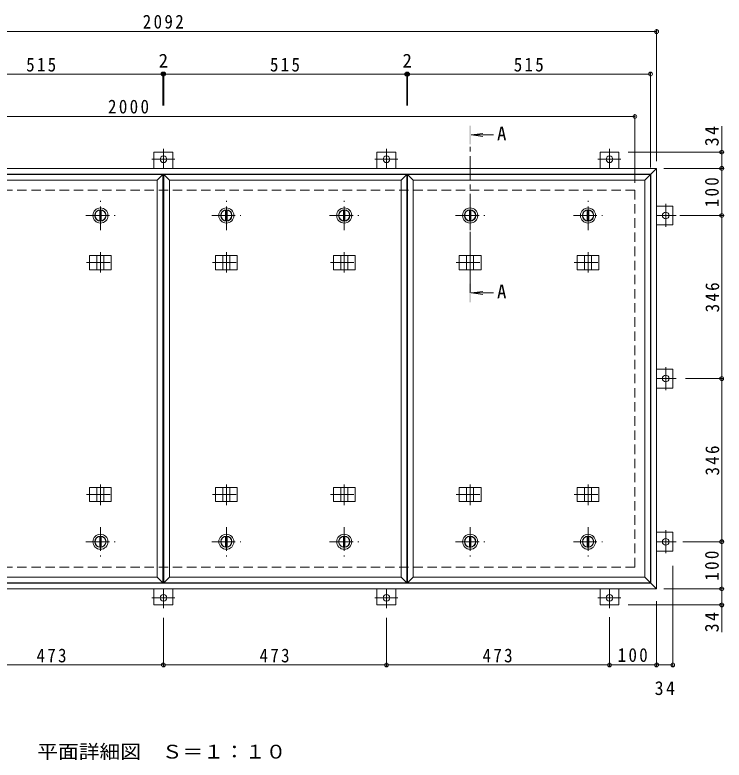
# Model space of a CAD drawing. Units: millimetres at full size, sheet at 1:10. Extents: x -2570 to 2371, y -1962 to 1185.
# Drawn here: x -1510 to -6, y -395 to 1185 of the extents above; entities that cross this region are included whole.
import ezdxf
from ezdxf.enums import TextEntityAlignment as Align

# ---------------------------------------------------------------- set-up
doc = ezdxf.new("R2010")
doc.units = ezdxf.units.MM
doc.header["$LTSCALE"] = 10
doc.header["$PDMODE"] = 32
doc.header["$PDSIZE"] = 8
doc.linetypes.add('CHAIN1', pattern=[8, 5, -1, 1, -1])
doc.linetypes.add('DASHED2', pattern=[3, 2, -1])
for name, color, linetype, lineweight in [('0-1_躯体', 2, 'DASHED2', 9), ('0-2_仕上', 4, 'Continuous', 9), ('0-3_建具', 4, 'Continuous', 9), ('0-5_寸法', 4, 'Continuous', 9), ('0-C', 2, 'Continuous', 9), ('0-E', 3, 'Continuous', 9), ('0-F', 7, 'Continuous', 9)]:
    doc.layers.add(name, color=color, linetype=linetype, lineweight=lineweight)
doc.styles.add('ＭＳ ゴシック', font='')
doc.styles.get('ＭＳ ゴシック').set_extended_font_data('MS Gothic')

msp = doc.modelspace()

# ---------------------------------------------------------------- linework, layer by layer
at = {"layer": '0-1_躯体'}
for p, q in [((-2195.05, 813.77), (-195.05, 813.77)), ((-195.05, 813.77), (-195.05, 13.77)), ((-195.05, 13.77), (-2195.05, 13.77))]:
    msp.add_line(p, q, dxfattribs=at)
at = {"layer": '0-2_仕上'}
for p, q in [((-1196.05, 846.77), (-1196.05, -19.23)), ((-1194.05, 846.77), (-1194.05, -19.23)), ((-679.05, 846.77), (-679.05, -19.23)), ((-677.05, 846.77), (-677.05, -19.23)), ((-162.05, 846.77), (-162.05, -19.23)), ((-1208.05, 834.77), (-1208.05, -7.23)), ((-1182.05, 834.77), (-1182.05, -7.23)), ((-691.05, 834.77), (-691.05, -7.23)), ((-665.05, 834.77), (-665.05, -7.23)), ((-174.05, 834.77), (-174.05, -7.23))]:
    msp.add_line(p, q, dxfattribs=at)
for points in [[(-1699.05, 834.77), (-1711.05, 846.77), (-1196.05, 846.77)], [(-1699.05, 834.77), (-1208.05, 834.77), (-1196.05, 846.77)], [(-1182.05, 834.77), (-1194.05, 846.77), (-679.05, 846.77)], [(-1182.05, 834.77), (-691.05, 834.77), (-679.05, 846.77)], [(-665.05, 834.77), (-677.05, 846.77), (-162.05, 846.77)], [(-665.05, 834.77), (-174.05, 834.77), (-162.05, 846.77)], [(-1699.05, -7.23), (-1711.05, -19.23), (-1196.05, -19.23)], [(-1699.05, -7.23), (-1208.05, -7.23), (-1196.05, -19.23)], [(-1182.05, -7.23), (-1194.05, -19.23), (-679.05, -19.23)], [(-1182.05, -7.23), (-691.05, -7.23), (-679.05, -19.23)], [(-665.05, -7.23), (-677.05, -19.23), (-162.05, -19.23)], [(-665.05, -7.23), (-174.05, -7.23), (-162.05, -19.23)]]:
    msp.add_lwpolyline(points, dxfattribs=at)
at = {"layer": '0-3_建具', "color": 2}
for p, q in [((-2241.05, 859.77), (-149.05, 859.77)), ((-161.05, 847.77), (-149.05, 859.77)), ((-149.05, 859.77), (-149.05, -32.23)), ((-2229.05, 847.77), (-161.05, 847.77)), ((-161.05, -20.23), (-161.05, 847.77)), ((-161.05, -20.23), (-2229.05, -20.23)), ((-161.05, -20.23), (-149.05, -32.23)), ((-149.05, -32.23), (-2241.05, -32.23))]:
    msp.add_line(p, q, dxfattribs=at)
at = {"layer": '0-3_建具', "linetype": 'CHAIN1'}
for p, q in [((-1328.55, 681.89), (-1328.55, 638.65)), ((-1061.55, 681.89), (-1061.55, 638.65)), ((-811.55, 681.89), (-811.55, 638.65)), ((-544.55, 681.89), (-544.55, 638.65)), ((-294.55, 681.89), (-294.55, 638.65)), ((-1357.96, 659.77), (-1299.14, 659.77)), ((-1090.96, 659.77), (-1032.14, 659.77)), ((-840.96, 659.77), (-782.14, 659.77)), ((-573.96, 659.77), (-515.14, 659.77)), ((-323.96, 659.77), (-265.14, 659.77)), ((-1328.55, 145.65), (-1328.55, 188.89)), ((-1061.55, 145.65), (-1061.55, 188.89)), ((-811.55, 145.65), (-811.55, 188.89)), ((-544.55, 145.65), (-544.55, 188.89)), ((-294.55, 145.65), (-294.55, 188.89)), ((-1357.96, 167.77), (-1299.14, 167.77)), ((-1090.96, 167.77), (-1032.14, 167.77)), ((-840.96, 167.77), (-782.14, 167.77)), ((-573.96, 167.77), (-515.14, 167.77)), ((-323.96, 167.77), (-265.14, 167.77))]:
    msp.add_line(p, q, dxfattribs=at)
at = {"layer": '0-3_建具'}
for p, q in [((-1351.64, 674.77), (-1351.64, 644.77)), ((-1351.64, 674.77), (-1305.46, 674.77)), ((-1336.05, 674.77), (-1336.05, 644.77)), ((-1321.05, 674.77), (-1321.05, 644.77)), ((-1305.46, 674.77), (-1305.46, 644.77)), ((-1084.64, 674.77), (-1084.64, 644.77)), ((-1084.64, 674.77), (-1038.46, 674.77)), ((-1069.05, 674.77), (-1069.05, 644.77)), ((-1054.05, 674.77), (-1054.05, 644.77)), ((-1038.46, 674.77), (-1038.46, 644.77)), ((-834.64, 674.77), (-834.64, 644.77)), ((-834.64, 674.77), (-788.46, 674.77)), ((-819.05, 674.77), (-819.05, 644.77)), ((-804.05, 674.77), (-804.05, 644.77)), ((-788.46, 674.77), (-788.46, 644.77)), ((-567.64, 674.77), (-567.64, 644.77)), ((-567.64, 674.77), (-521.46, 674.77)), ((-552.05, 674.77), (-552.05, 644.77)), ((-537.05, 674.77), (-537.05, 644.77)), ((-521.46, 674.77), (-521.46, 644.77)), ((-317.64, 674.77), (-317.64, 644.77)), ((-317.64, 674.77), (-271.46, 674.77)), ((-302.05, 674.77), (-302.05, 644.77)), ((-287.05, 674.77), (-287.05, 644.77)), ((-271.46, 674.77), (-271.46, 644.77)), ((-1351.64, 644.77), (-1305.46, 644.77)), ((-1084.64, 644.77), (-1038.46, 644.77)), ((-834.64, 644.77), (-788.46, 644.77)), ((-567.64, 644.77), (-521.46, 644.77)), ((-317.64, 644.77), (-271.46, 644.77)), ((-1351.64, 152.77), (-1351.64, 182.77)), ((-1351.64, 182.77), (-1305.46, 182.77)), ((-1336.05, 152.77), (-1336.05, 182.77)), ((-1321.05, 152.77), (-1321.05, 182.77)), ((-1305.46, 152.77), (-1305.46, 182.77)), ((-1084.64, 152.77), (-1084.64, 182.77)), ((-1084.64, 182.77), (-1038.46, 182.77)), ((-1069.05, 152.77), (-1069.05, 182.77)), ((-1054.05, 152.77), (-1054.05, 182.77)), ((-1038.46, 152.77), (-1038.46, 182.77)), ((-834.64, 152.77), (-834.64, 182.77)), ((-834.64, 182.77), (-788.46, 182.77)), ((-819.05, 152.77), (-819.05, 182.77)), ((-804.05, 152.77), (-804.05, 182.77)), ((-788.46, 152.77), (-788.46, 182.77)), ((-567.64, 152.77), (-567.64, 182.77)), ((-567.64, 182.77), (-521.46, 182.77)), ((-552.05, 152.77), (-552.05, 182.77)), ((-537.05, 152.77), (-537.05, 182.77)), ((-521.46, 152.77), (-521.46, 182.77)), ((-317.64, 152.77), (-317.64, 182.77)), ((-317.64, 182.77), (-271.46, 182.77)), ((-302.05, 152.77), (-302.05, 182.77)), ((-287.05, 152.77), (-287.05, 182.77)), ((-271.46, 152.77), (-271.46, 182.77)), ((-1351.64, 152.77), (-1305.46, 152.77)), ((-1084.64, 152.77), (-1038.46, 152.77)), ((-834.64, 152.77), (-788.46, 152.77)), ((-567.64, 152.77), (-521.46, 152.77)), ((-317.64, 152.77), (-271.46, 152.77))]:
    msp.add_line(p, q, dxfattribs=at)
at = {"layer": '0-5_寸法'}
for p, q in [((-542.55, 930.59), (-517.76, 933.85)), ((-542.55, 930.59), (-517.76, 927.32)), ((-542.55, 930.59), (-495.08, 930.59)), ((-542.55, 595.46), (-517.76, 598.72)), ((-542.55, 595.46), (-517.76, 592.2)), ((-542.55, 595.46), (-495.08, 595.46))]:
    msp.add_line(p, q, dxfattribs=at)
at = {"layer": '0-5_寸法', "linetype": 'CHAIN1'}
msp.add_line((-544.55, 595.46), (-544.55, 910.59), dxfattribs=at)
at = {"layer": '0-5_寸法'}
for points in [[(-542.55, 950.59), (-546.55, 950.59), (-542.55, 910.59), (-546.55, 910.59)], [(-542.55, 575.46), (-546.55, 575.46), (-542.55, 615.46), (-546.55, 615.46)]]:
    msp.add_solid(points, dxfattribs=at)
at = {"layer": '0-C', "linetype": 'CHAIN1'}
for p, q in [((-1328.55, 728.77), (-1328.55, 790.77)), ((-1061.55, 728.77), (-1061.55, 790.77)), ((-811.55, 728.77), (-811.55, 790.77)), ((-544.55, 728.77), (-544.55, 790.77)), ((-294.55, 728.77), (-294.55, 790.77)), ((-1359.55, 759.77), (-1297.55, 759.77)), ((-1092.55, 759.77), (-1030.55, 759.77)), ((-842.55, 759.77), (-780.55, 759.77)), ((-575.55, 759.77), (-513.55, 759.77)), ((-325.55, 759.77), (-263.55, 759.77)), ((-1328.55, 98.77), (-1328.55, 36.77)), ((-1061.55, 98.77), (-1061.55, 36.77)), ((-811.55, 98.77), (-811.55, 36.77)), ((-544.55, 98.77), (-544.55, 36.77)), ((-294.55, 98.77), (-294.55, 36.77)), ((-1359.55, 67.77), (-1297.55, 67.77)), ((-1092.55, 67.77), (-1030.55, 67.77)), ((-842.55, 67.77), (-780.55, 67.77)), ((-575.55, 67.77), (-513.55, 67.77)), ((-325.55, 67.77), (-263.55, 67.77))]:
    msp.add_line(p, q, dxfattribs=at)
at = {"layer": '0-C'}
for p, q in [((-1330.05, 771.17), (-1330.05, 748.37)), ((-1327.05, 771.17), (-1327.05, 748.37)), ((-1063.05, 771.17), (-1063.05, 748.37)), ((-1060.05, 771.17), (-1060.05, 748.37)), ((-813.05, 771.17), (-813.05, 748.37)), ((-810.05, 771.17), (-810.05, 748.37)), ((-546.05, 771.17), (-546.05, 748.37)), ((-543.05, 771.17), (-543.05, 748.37)), ((-296.05, 771.17), (-296.05, 748.37)), ((-293.05, 771.17), (-293.05, 748.37)), ((-1330.05, 56.37), (-1330.05, 79.17)), ((-1327.05, 56.37), (-1327.05, 79.17)), ((-1063.05, 56.37), (-1063.05, 79.17)), ((-1060.05, 56.37), (-1060.05, 79.17)), ((-813.05, 56.37), (-813.05, 79.17)), ((-810.05, 56.37), (-810.05, 79.17)), ((-546.05, 56.37), (-546.05, 79.17)), ((-543.05, 56.37), (-543.05, 79.17)), ((-296.05, 56.37), (-296.05, 79.17)), ((-293.05, 56.37), (-293.05, 79.17))]:
    msp.add_line(p, q, dxfattribs=at)
for centre, radius in [((-1328.55, 759.77), 16), ((-1061.55, 759.77), 16), ((-811.55, 759.77), 16), ((-544.55, 759.77), 16), ((-294.55, 759.77), 16), ((-1328.55, 759.77), 12), ((-1328.55, 759.77), 11.5), ((-1061.55, 759.77), 12), ((-1061.55, 759.77), 11.5), ((-811.55, 759.77), 12), ((-811.55, 759.77), 11.5), ((-544.55, 759.77), 12), ((-544.55, 759.77), 11.5), ((-294.55, 759.77), 12), ((-294.55, 759.77), 11.5), ((-1328.55, 67.77), 16), ((-1328.55, 67.77), 12), ((-1328.55, 67.77), 11.5), ((-1061.55, 67.77), 16), ((-1061.55, 67.77), 12), ((-1061.55, 67.77), 11.5), ((-811.55, 67.77), 16), ((-811.55, 67.77), 12), ((-811.55, 67.77), 11.5), ((-544.55, 67.77), 16), ((-544.55, 67.77), 12), ((-544.55, 67.77), 11.5), ((-294.55, 67.77), 16), ((-294.55, 67.77), 12), ((-294.55, 67.77), 11.5)]:
    msp.add_circle(centre, radius, dxfattribs=at)
at = {"layer": '0-E'}
for p, q in [((-1215.05, 893.97), (-1175.05, 893.97)), ((-1215.05, 893.97), (-1215.05, 859.77)), ((-1175.05, 893.97), (-1175.05, 859.77)), ((-742.05, 893.97), (-702.05, 893.97)), ((-742.05, 893.97), (-742.05, 859.77)), ((-702.05, 893.97), (-702.05, 859.77)), ((-269.05, 893.97), (-229.05, 893.97)), ((-269.05, 893.97), (-269.05, 859.77)), ((-229.05, 893.97), (-229.05, 859.77)), ((-114.85, 779.77), (-149.05, 779.77)), ((-114.85, 779.77), (-114.85, 739.77)), ((-114.85, 739.77), (-149.05, 739.77)), ((-114.85, 433.77), (-149.05, 433.77)), ((-114.85, 433.77), (-114.85, 393.77)), ((-114.85, 393.77), (-149.05, 393.77)), ((-114.85, 87.77), (-149.05, 87.77)), ((-114.85, 87.77), (-114.85, 47.77)), ((-114.85, 47.77), (-149.05, 47.77)), ((-1215.05, -66.43), (-1215.05, -32.23)), ((-1175.05, -66.43), (-1175.05, -32.23)), ((-742.05, -66.43), (-742.05, -32.23)), ((-702.05, -66.43), (-702.05, -32.23)), ((-269.05, -66.43), (-269.05, -32.23)), ((-229.05, -66.43), (-229.05, -32.23)), ((-1175.05, -66.43), (-1215.05, -66.43)), ((-702.05, -66.43), (-742.05, -66.43)), ((-229.05, -66.43), (-269.05, -66.43))]:
    msp.add_line(p, q, dxfattribs=at)
at = {"layer": '0-E', "linetype": 'CHAIN1'}
for p, q in [((-1195.05, 900.94), (-1195.05, 859.77)), ((-722.05, 900.94), (-722.05, 859.77)), ((-249.05, 900.94), (-249.05, 859.77)), ((-1170.67, 878.97), (-1219.43, 878.97)), ((-697.67, 878.97), (-746.43, 878.97)), ((-224.67, 878.97), (-273.43, 878.97)), ((-129.85, 735.39), (-129.85, 784.15)), ((-107.88, 759.77), (-149.05, 759.77)), ((-129.85, 389.39), (-129.85, 438.15)), ((-107.88, 413.77), (-149.05, 413.77)), ((-129.85, 43.39), (-129.85, 92.15)), ((-107.88, 67.77), (-149.05, 67.77)), ((-1195.05, -73.4), (-1195.05, -32.23)), ((-722.05, -73.4), (-722.05, -32.23)), ((-249.05, -73.4), (-249.05, -32.23)), ((-1219.43, -51.43), (-1170.67, -51.43)), ((-746.43, -51.43), (-697.67, -51.43)), ((-273.43, -51.43), (-224.67, -51.43))]:
    msp.add_line(p, q, dxfattribs=at)
at = {"layer": '0-E'}
for centre in [(-1195.05, 878.97), (-722.05, 878.97), (-249.05, 878.97), (-129.85, 759.77), (-129.85, 413.77), (-129.85, 67.77), (-1195.05, -51.43), (-722.05, -51.43), (-249.05, -51.43)]:
    msp.add_circle(centre, 7, dxfattribs=at)
at = {"layer": '0-F'}
for p, q in [((-149.05, 874.77), (-149.05, 1154.77)), ((-2241.05, 1149.77), (-149.05, 1149.77)), ((-1711.05, 1059.77), (-1196.05, 1059.77)), ((-1196.05, 1062.77), (-1196.05, 992.83)), ((-1196.05, 1059.77), (-1194.05, 1059.77)), ((-1194.05, 1062.77), (-1194.05, 992.83)), ((-1194.05, 1059.77), (-679.05, 1059.77)), ((-679.05, 1062.77), (-679.05, 992.83)), ((-679.05, 1059.77), (-677.05, 1059.77)), ((-677.05, 1062.77), (-677.05, 992.83)), ((-677.05, 1059.77), (-162.05, 1059.77)), ((-162.05, 861.77), (-162.05, 1064.77)), ((-2195.05, 969.77), (-195.05, 969.77)), ((-195.05, 828.77), (-195.05, 974.77)), ((-10.96, 893.97), (-10.96, 949.15)), ((-5.96, 893.97), (-209.05, 893.97)), ((-10.96, 859.77), (-10.96, 893.97)), ((-134.05, 859.77), (-5.96, 859.77)), ((-10.96, 759.77), (-10.96, 859.77)), ((-100.12, 759.77), (-5.96, 759.77)), ((-10.96, 413.77), (-10.96, 759.77)), ((-7.96, 413.77), (-87.88, 413.77)), ((-10.96, 67.77), (-10.96, 413.77)), ((-93.53, 67.77), (-5.96, 67.77)), ((-10.96, -32.23), (-10.96, 67.77)), ((-114.85, -198.6), (-114.85, 16.56)), ((-134.05, -32.23), (-5.96, -32.23)), ((-10.96, -32.23), (-10.96, -66.43)), ((-149.05, -58.44), (-149.05, -198.6)), ((-5.96, -66.43), (-209.05, -66.43)), ((-10.96, -66.43), (-10.96, -124.38)), ((-1195.05, -196.6), (-1195.05, -93.4)), ((-722.05, -196.6), (-722.05, -93.4)), ((-249.05, -92.37), (-249.05, -198.6)), ((-1668.05, -193.6), (-1195.05, -193.6)), ((-1195.05, -193.6), (-722.05, -193.6)), ((-722.05, -193.6), (-249.05, -193.6)), ((-249.05, -193.6), (-149.05, -193.6)), ((-149.05, -193.6), (-114.85, -193.6))]:
    msp.add_line(p, q, dxfattribs=at)
for p in [(-149.05, 1149.77), (-1196.05, 1059.77), (-1194.05, 1059.77), (-679.05, 1059.77), (-677.05, 1059.77), (-162.05, 1059.77), (-195.05, 969.77), (-10.96, 893.97), (-10.96, 859.77), (-10.96, 759.77), (-10.96, 413.77), (-10.96, 67.77), (-10.96, -32.23), (-10.96, -66.43), (-1195.05, -193.6), (-722.05, -193.6), (-249.05, -193.6), (-149.05, -193.6), (-114.85, -193.6)]:
    msp.add_point(p, dxfattribs=at)

# ---------------------------------------------------------------- texts
at = {"layer": '0-5_寸法', "color": 2, "style": 'ＭＳ ゴシック'}
for p in [(-487.52, 910.19), (-487.52, 575.07)]:
    msp.add_text('A', height=29.33, dxfattribs=at).set_placement(p, align=Align.BOTTOM_LEFT)
at = {"layer": '0-5_寸法', "color": 2, "style": 'ＭＳ ゴシック', "width": 1.1}
msp.add_text('平面詳細図\u3000Ｓ＝１：１０', height=29.33, dxfattribs=at).set_placement((-1462.55, -401.04), align=Align.BOTTOM_LEFT)
at = {"layer": '0-F', "color": 2, "style": 'ＭＳ ゴシック'}
for p in [(-1205.05, 1064.77), (-688.05, 1064.77)]:
    msp.add_text('2', height=29.33, dxfattribs=at).set_placement(p, align=Align.BOTTOM_LEFT)
at = {"layer": '0-F', "color": 2, "char_height": 29.33, "attachment_point": 7, "style": 'ＭＳ ゴシック'}
for s, insert in [('\\T1.28;\\W0.9;2092', (-1238.8, 1155.77)), ('\\T1.27;\\W0.9;515', (-1486.05, 1064.77)), ('\\T1.27;\\W0.9;515', (-969.05, 1064.77)), ('\\T1.27;\\W0.9;515', (-452.05, 1064.77)), ('\\T1.28;\\W0.9;2000', (-1312.5, 975.77)), ('\\T1.27;\\W0.9;473', (-1464.05, -188.6)), ('\\T1.27;\\W0.9;473', (-991.05, -188.6)), ('\\T1.27;\\W0.9;473', (-518.05, -188.6)), ('\\T1.27;\\W0.9;100', (-231.55, -187.6)), ('\\T1.27;\\W0.95;34', (-153.2, -257.82))]:
    msp.add_mtext(s, dxfattribs=dict(at, insert=insert))
at = {"layer": '0-F', "color": 2, "char_height": 29.33, "attachment_point": 7, "rotation": 90, "style": 'ＭＳ ゴシック'}
for s, insert in [('\\T1.27;\\W0.95;34', (-16.96, 906.65)), ('\\T1.27;\\W0.9;100', (-16.96, 777.27)), ('\\T1.27;\\W0.9;346', (-15.96, 554.27)), ('\\T1.27;\\W0.9;346', (-15.96, 208.27)), ('\\T1.27;\\W0.9;100', (-16.96, -14.73)), ('\\T1.27;\\W0.95;34', (-16.96, -124.38))]:
    msp.add_mtext(s, dxfattribs=dict(at, insert=insert))

doc.saveas('drawing.dxf')
